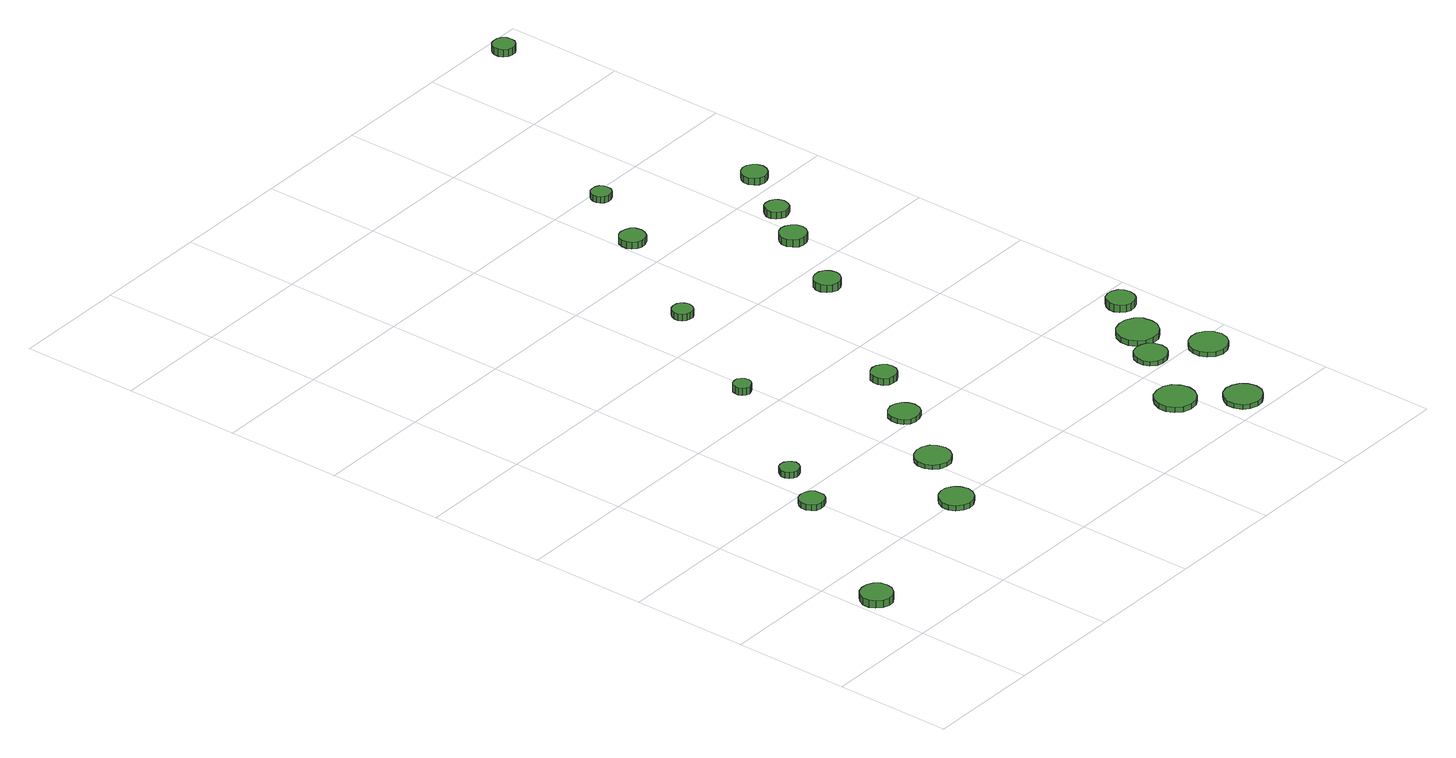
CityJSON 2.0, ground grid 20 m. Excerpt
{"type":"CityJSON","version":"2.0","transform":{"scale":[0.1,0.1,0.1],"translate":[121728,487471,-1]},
"CityObjects":{
"tree1":{"type":"SolitaryVegetationObject","attributes":{"function":"something"},"geometry":[{"type":"MultiSurface","lod":"1","boundaries":[[[0,1,2,3,4,5,6,7,8,9,10,11,12,13,14]],[[15,16,17,18,19,20,21,22,23,24,25,26,27,28,29]],[[0,29,28,1]],[[1,28,27,2]],[[2,27,26,3]],[[3,26,25,4]],[[4,25,24,5]],[[5,24,23,6]],[[6,23,22,7]],[[7,22,21,8]],[[8,21,20,9]],[[9,20,19,10]],[[10,19,18,11]],[[11,18,17,12]],[[12,17,16,13]],[[13,16,15,14]],[[14,15,29,0]]]}]},
"tree2":{"type":"SolitaryVegetationObject","attributes":{"function":"something"},"geometry":[{"type":"MultiSurface","lod":"1","boundaries":[[[30,31,32,33,34,35,36,37,38,39,40,41,42,43,44]],[[45,46,47,48,49,50,51,52,53,54,55,56,57,58,59]],[[30,59,58,31]],[[31,58,57,32]],[[32,57,56,33]],[[33,56,55,34]],[[34,55,54,35]],[[35,54,53,36]],[[36,53,52,37]],[[37,52,51,38]],[[38,51,50,39]],[[39,50,49,40]],[[40,49,48,41]],[[41,48,47,42]],[[42,47,46,43]],[[43,46,45,44]],[[44,45,59,30]]]}]},
"tree3":{"type":"SolitaryVegetationObject","attributes":{"function":"something"},"geometry":[{"type":"MultiSurface","lod":"1","boundaries":[[[60,61,62,63,64,65,66,67,68,69,70,71,72,73,74]],[[75,76,77,78,79,80,81,82,83,84,85,86,87,88,89]],[[60,89,88,61]],[[61,88,87,62]],[[62,87,86,63]],[[63,86,85,64]],[[64,85,84,65]],[[65,84,83,66]],[[66,83,82,67]],[[67,82,81,68]],[[68,81,80,69]],[[69,80,79,70]],[[70,79,78,71]],[[71,78,77,72]],[[72,77,76,73]],[[73,76,75,74]],[[74,75,89,60]]]}]},
"tree4":{"type":"SolitaryVegetationObject","attributes":{"function":"something"},"geometry":[{"type":"MultiSurface","lod":"1","boundaries":[[[90,91,92,93,94,95,96,97,98,99,100,101,102,103,104]],[[105,106,107,108,109,110,111,112,113,114,115,116,117,118,119]],[[90,119,118,91]],[[91,118,117,92]],[[92,117,116,93]],[[93,116,115,94]],[[94,115,114,95]],[[95,114,113,96]],[[96,113,112,97]],[[97,112,111,98]],[[98,111,110,99]],[[99,110,109,100]],[[100,109,108,101]],[[101,108,107,102]],[[102,107,106,103]],[[103,106,105,104]],[[104,105,119,90]]]}]},
"tree5":{"type":"SolitaryVegetationObject","attributes":{"function":"something"},"geometry":[{"type":"MultiSurface","lod":"1","boundaries":[[[120,121,122,123,124,125,126,127,128,129,130,131,132,133,134]],[[135,136,137,138,139,140,141,142,143,144,145,146,147,148,149]],[[120,149,148,121]],[[121,148,147,122]],[[122,147,146,123]],[[123,146,145,124]],[[124,145,144,125]],[[125,144,143,126]],[[126,143,142,127]],[[127,142,141,128]],[[128,141,140,129]],[[129,140,139,130]],[[130,139,138,131]],[[131,138,137,132]],[[132,137,136,133]],[[133,136,135,134]],[[134,135,149,120]]]}]},
"tree6":{"type":"SolitaryVegetationObject","attributes":{"function":"something"},"geometry":[{"type":"MultiSurface","lod":"1","boundaries":[[[150,151,152,153,154,155,156,157,158,159,160,161,162,163,164]],[[165,166,167,168,169,170,171,172,173,174,175,176,177,178,179]],[[150,179,178,151]],[[151,178,177,152]],[[152,177,176,153]],[[153,176,175,154]],[[154,175,174,155]],[[155,174,173,156]],[[156,173,172,157]],[[157,172,171,158]],[[158,171,170,159]],[[159,170,169,160]],[[160,169,168,161]],[[161,168,167,162]],[[162,167,166,163]],[[163,166,165,164]],[[164,165,179,150]]]}]},
"tree7":{"type":"SolitaryVegetationObject","attributes":{"function":"something"},"geometry":[{"type":"MultiSurface","lod":"1","boundaries":[[[180,181,182,183,184,185,186,187,188,189,190,191,192,193,194]],[[195,196,197,198,199,200,201,202,203,204,205,206,207,208,209]],[[180,209,208,181]],[[181,208,207,182]],[[182,207,206,183]],[[183,206,205,184]],[[184,205,204,185]],[[185,204,203,186]],[[186,203,202,187]],[[187,202,201,188]],[[188,201,200,189]],[[189,200,199,190]],[[190,199,198,191]],[[191,198,197,192]],[[192,197,196,193]],[[193,196,195,194]],[[194,195,209,180]]]}]},
"tree8":{"type":"SolitaryVegetationObject","attributes":{"function":"something"},"geometry":[{"type":"MultiSurface","lod":"1","boundaries":[[[210,211,212,213,214,215,216,217,218,219,220,221,222,223,224]],[[225,226,227,228,229,230,231,232,233,234,235,236,237,238,239]],[[210,239,238,211]],[[211,238,237,212]],[[212,237,236,213]],[[213,236,235,214]],[[214,235,234,215]],[[215,234,233,216]],[[216,233,232,217]],[[217,232,231,218]],[[218,231,230,219]],[[219,230,229,220]],[[220,229,228,221]],[[221,228,227,222]],[[222,227,226,223]],[[223,226,225,224]],[[224,225,239,210]]]}]},
"tree9":{"type":"SolitaryVegetationObject","attributes":{"function":"something"},"geometry":[{"type":"MultiSurface","lod":"1","boundaries":[[[240,241,242,243,244,245,246,247,248,249,250,251,252,253,254]],[[255,256,257,258,259,260,261,262,263,264,265,266,267,268,269]],[[240,269,268,241]],[[241,268,267,242]],[[242,267,266,243]],[[243,266,265,244]],[[244,265,264,245]],[[245,264,263,246]],[[246,263,262,247]],[[247,262,261,248]],[[248,261,260,249]],[[249,260,259,250]],[[250,259,258,251]],[[251,258,257,252]],[[252,257,256,253]],[[253,256,255,254]],[[254,255,269,240]]]}]},
"tree10":{"type":"SolitaryVegetationObject","attributes":{"function":"something"},"geometry":[{"type":"MultiSurface","lod":"1","boundaries":[[[270,271,272,273,274,275,276,277,278,279,280,281,282,283,284]],[[285,286,287,288,289,290,291,292,293,294,295,296,297,298,299]],[[270,299,298,271]],[[271,298,297,272]],[[272,297,296,273]],[[273,296,295,274]],[[274,295,294,275]],[[275,294,293,276]],[[276,293,292,277]],[[277,292,291,278]],[[278,291,290,279]],[[279,290,289,280]],[[280,289,288,281]],[[281,288,287,282]],[[282,287,286,283]],[[283,286,285,284]],[[284,285,299,270]]]}]},
"tree11":{"type":"SolitaryVegetationObject","attributes":{"function":"something"},"geometry":[{"type":"MultiSurface","lod":"1","boundaries":[[[300,301,302,303,304,305,306,307,308,309,310,311,312,313,314]],[[315,316,317,318,319,320,321,322,323,324,325,326,327,328,329]],[[300,329,328,301]],[[301,328,327,302]],[[302,327,326,303]],[[303,326,325,304]],[[304,325,324,305]],[[305,324,323,306]],[[306,323,322,307]],[[307,322,321,308]],[[308,321,320,309]],[[309,320,319,310]],[[310,319,318,311]],[[311,318,317,312]],[[312,317,316,313]],[[313,316,315,314]],[[314,315,329,300]]]}]},
"tree12":{"type":"SolitaryVegetationObject","attributes":{"function":"something"},"geometry":[{"type":"MultiSurface","lod":"1","boundaries":[[[330,331,332,333,334,335,336,337,338,339,340,341,342,343,344]],[[345,346,347,348,349,350,351,352,353,354,355,356,357,358,359]],[[330,359,358,331]],[[331,358,357,332]],[[332,357,356,333]],[[333,356,355,334]],[[334,355,354,335]],[[335,354,353,336]],[[336,353,352,337]],[[337,352,351,338]],[[338,351,350,339]],[[339,350,349,340]],[[340,349,348,341]],[[341,348,347,342]],[[342,347,346,343]],[[343,346,345,344]],[[344,345,359,330]]]}]},
"tree13":{"type":"SolitaryVegetationObject","attributes":{"function":"something"},"geometry":[{"type":"MultiSurface","lod":"1","boundaries":[[[360,361,362,363,364,365,366,367,368,369,370,371,372,373,374]],[[375,376,377,378,379,380,381,382,383,384,385,386,387,388,389]],[[360,389,388,361]],[[361,388,387,362]],[[362,387,386,363]],[[363,386,385,364]],[[364,385,384,365]],[[365,384,383,366]],[[366,383,382,367]],[[367,382,381,368]],[[368,381,380,369]],[[369,380,379,370]],[[370,379,378,371]],[[371,378,377,372]],[[372,377,376,373]],[[373,376,375,374]],[[374,375,389,360]]]}]},
"tree14":{"type":"SolitaryVegetationObject","attributes":{"function":"something"},"geometry":[{"type":"MultiSurface","lod":"1","boundaries":[[[390,391,392,393,394,395,396,397,398,399,400,401,402,403,404]],[[405,406,407,408,409,410,411,412,413,414,415,416,417,418,419]],[[390,419,418,391]],[[391,418,417,392]],[[392,417,416,393]],[[393,416,415,394]],[[394,415,414,395]],[[395,414,413,396]],[[396,413,412,397]],[[397,412,411,398]],[[398,411,410,399]],[[399,410,409,400]],[[400,409,408,401]],[[401,408,407,402]],[[402,407,406,403]],[[403,406,405,404]],[[404,405,419,390]]]}]},
"tree15":{"type":"SolitaryVegetationObject","attributes":{"function":"something"},"geometry":[{"type":"MultiSurface","lod":"1","boundaries":[[[420,421,422,423,424,425,426,427,428,429,430,431,432,433,434]],[[435,436,437,438,439,440,441,442,443,444,445,446,447,448,449]],[[420,449,448,421]],[[421,448,447,422]],[[422,447,446,423]],[[423,446,445,424]],[[424,445,444,425]],[[425,444,443,426]],[[426,443,442,427]],[[427,442,441,428]],[[428,441,440,429]],[[429,440,439,430]],[[430,439,438,431]],[[431,438,437,432]],[[432,437,436,433]],[[433,436,435,434]],[[434,435,449,420]]]}]},
"tree16":{"type":"SolitaryVegetationObject","attributes":{"function":"something"},"geometry":[{"type":"MultiSurface","lod":"1","boundaries":[[[450,451,452,453,454,455,456,457,458,459,460,461,462,463,464]],[[465,466,467,468,469,470,471,472,473,474,475,476,477,478,479]],[[450,479,478,451]],[[451,478,477,452]],[[452,477,476,453]],[[453,476,475,454]],[[454,475,474,455]],[[455,474,473,456]],[[456,473,472,457]],[[457,472,471,458]],[[458,471,470,459]],[[459,470,469,460]],[[460,469,468,461]],[[461,468,467,462]],[[462,467,466,463]],[[463,466,465,464]],[[464,465,479,450]]]}]},
"tree17":{"type":"SolitaryVegetationObject","attributes":{"function":"something"},"geometry":[{"type":"MultiSurface","lod":"1","boundaries":[[[480,481,482,483,484,485,486,487,488,489,490,491,492,493,494]],[[495,496,497,498,499,500,501,502,503,504,505,506,507,508,509]],[[480,509,508,481]],[[481,508,507,482]],[[482,507,506,483]],[[483,506,505,484]],[[484,505,504,485]],[[485,504,503,486]],[[486,503,502,487]],[[487,502,501,488]],[[488,501,500,489]],[[489,500,499,490]],[[490,499,498,491]],[[491,498,497,492]],[[492,497,496,493]],[[493,496,495,494]],[[494,495,509,480]]]}]},
"tree18":{"type":"SolitaryVegetationObject","attributes":{"function":"something"},"geometry":[{"type":"MultiSurface","lod":"1","boundaries":[[[510,511,512,513,514,515,516,517,518,519,520,521,522,523,524]],[[525,526,527,528,529,530,531,532,533,534,535,536,537,538,539]],[[510,539,538,511]],[[511,538,537,512]],[[512,537,536,513]],[[513,536,535,514]],[[514,535,534,515]],[[515,534,533,516]],[[516,533,532,517]],[[517,532,531,518]],[[518,531,530,519]],[[519,530,529,520]],[[520,529,528,521]],[[521,528,527,522]],[[522,527,526,523]],[[523,526,525,524]],[[524,525,539,510]]]}]},
"tree19":{"type":"SolitaryVegetationObject","attributes":{"function":"something"},"geometry":[{"type":"MultiSurface","lod":"1","boundaries":[[[540,541,542,543,544,545,546,547,548,549,550,551,552,553,554]],[[555,556,557,558,559,560,561,562,563,564,565,566,567,568,569]],[[540,569,568,541]],[[541,568,567,542]],[[542,567,566,543]],[[543,566,565,544]],[[544,565,564,545]],[[545,564,563,546]],[[546,563,562,547]],[[547,562,561,548]],[[548,561,560,549]],[[549,560,559,550]],[[550,559,558,551]],[[551,558,557,552]],[[552,557,556,553]],[[553,556,555,554]],[[554,555,569,540]]]}]},
"tree20":{"type":"SolitaryVegetationObject","attributes":{"function":"something"},"geometry":[{"type":"MultiSurface","lod":"1","boundaries":[[[570,571,572,573,574,575,576,577,578,579,580,581,582,583,584]],[[585,586,587,588,589,590,591,592,593,594,595,596,597,598,599]],[[570,599,598,571]],[[571,598,597,572]],[[572,597,596,573]],[[573,596,595,574]],[[574,595,594,575]],[[575,594,593,576]],[[576,593,592,577]],[[577,592,591,578]],[[578,591,590,579]],[[579,590,589,580]],[[580,589,588,581]],[[581,588,587,582]],[[582,587,586,583]],[[583,586,585,584]],[[584,585,599,570]]]}]},
"tree21":{"type":"SolitaryVegetationObject","attributes":{"function":"something"},"geometry":[{"type":"MultiSurface","lod":"1","boundaries":[[[600,601,602,603,604,605,606,607,608,609,610,611,612,613,614]],[[615,616,617,618,619,620,621,622,623,624,625,626,627,628,629]],[[600,629,628,601]],[[601,628,627,602]],[[602,627,626,603]],[[603,626,625,604]],[[604,625,624,605]],[[605,624,623,606]],[[606,623,622,607]],[[607,622,621,608]],[[608,621,620,609]],[[609,620,619,610]],[[610,619,618,611]],[[611,618,617,612]],[[612,617,616,613]],[[613,616,615,614]],[[614,615,629,600]]]}]},
"tree22":{"type":"SolitaryVegetationObject","attributes":{"function":"something"},"geometry":[{"type":"MultiSurface","lod":"1","boundaries":[[[630,631,632,633,634,635,636,637,638,639,640,641,642,643,644]],[[645,646,647,648,649,650,651,652,653,654,655,656,657,658,659]],[[630,659,658,631]],[[631,658,657,632]],[[632,657,656,633]],[[633,656,655,634]],[[634,655,654,635]],[[635,654,653,636]],[[636,653,652,637]],[[637,652,651,638]],[[638,651,650,639]],[[639,650,649,640]],[[640,649,648,641]],[[641,648,647,642]],[[642,647,646,643]],[[643,646,645,644]],[[644,645,659,630]]]}]}
},
"vertices":[
[60,117,21],[58,128,21],[51,137,21],[42,142,21],[31,143,21],[20,140,21],[12,132,21],[7,122,21],[7,111,21],[12,101,21],[20,93,21],[31,90,21],[42,91,21],[51,97,21],[58,106,21],[58,106,8],[51,97,8],[42,91,8],[31,90,8],[20,93,8],[12,101,8],[7,111,8],[7,122,8],[12,132,8],[20,140,8],[31,143,8],[42,142,8],[51,137,8],[58,128,8],[60,117,8],
[213,370,17],[212,379,17],[207,386,17],[199,390,17],[190,391,17],[182,389,17],[176,383,17],[172,375,17],[172,366,17],[176,358,17],[182,352,17],[190,350,17],[199,351,17],[207,355,17],[212,362,17],[212,362,7],[207,355,7],[199,351,7],[190,350,7],[182,352,7],[176,358,7],[172,366,7],[172,375,7],[176,383,7],[182,389,7],[190,391,7],[199,390,7],[207,386,7],[212,379,7],[213,370,7],
[259,454,18],[257,460,18],[253,466,18],[247,469,18],[240,470,18],[234,468,18],[229,463,18],[226,457,18],[226,450,18],[229,444,18],[234,439,18],[240,437,18],[247,438,18],[253,441,18],[257,447,18],[257,447,7],[253,441,7],[247,438,7],[240,437,7],[234,439,7],[229,444,7],[226,450,7],[226,457,7],[229,463,7],[234,468,7],[240,470,7],[247,469,7],[253,466,7],[257,460,7],[259,454,7],
[366,200,16],[363,212,16],[356,222,16],[346,228,16],[334,229,16],[323,225,16],[314,217,16],[309,206,16],[309,194,16],[314,183,16],[323,175,16],[334,172,16],[346,173,16],[356,179,16],[363,189,16],[363,189,7],[356,179,7],[346,173,7],[334,172,7],[323,175,7],[314,183,7],[309,194,7],[309,206,7],[314,217,7],[323,225,7],[334,229,7],[346,228,7],[356,222,7],[363,212,7],[366,200,7],
[440,304,15],[437,317,15],[430,327,15],[419,333,15],[407,334,15],[395,330,15],[386,322,15],[381,311,15],[381,298,15],[386,287,15],[395,279,15],[407,275,15],[419,276,15],[430,282,15],[437,292,15],[437,292,7],[430,282,7],[419,276,7],[407,275,7],[395,279,7],[386,287,7],[381,298,7],[381,311,7],[386,322,7],[395,330,7],[407,334,7],[419,333,7],[430,327,7],[437,317,7],[440,304,7],
[395,656,25],[394,662,25],[390,667,25],[385,671,25],[379,671,25],[373,669,25],[368,665,25],[366,659,25],[366,653,25],[368,647,25],[373,643,25],[379,641,25],[385,642,25],[390,645,25],[394,650,25],[394,650,12],[390,645,12],[385,642,12],[379,641,12],[373,643,12],[368,647,12],[366,653,12],[366,659,12],[368,665,12],[373,669,12],[379,671,12],[385,671,12],[390,667,12],[394,662,12],[395,656,12],
[510,420,15],[508,430,15],[502,439,15],[492,444,15],[482,446,15],[471,442,15],[463,435,15],[459,425,15],[459,414,15],[463,404,15],[471,397,15],[482,394,15],[492,395,15],[502,400,15],[508,409,15],[508,409,7],[502,400,7],[492,395,7],[482,394,7],[471,397,7],[463,404,7],[459,414,7],[459,425,7],[463,435,7],[471,442,7],[482,446,7],[492,444,7],[502,439,7],[508,430,7],[510,420,7],
[572,513,19],[570,521,19],[565,528,19],[557,533,19],[548,534,19],[540,531,19],[533,525,19],[530,517,19],[530,508,19],[533,500,19],[540,494,19],[548,492,19],[557,492,19],[565,497,19],[570,504,19],[570,504,7],[565,497,7],[557,492,7],[548,492,7],[540,494,7],[533,500,7],[530,508,7],[530,517,7],[533,525,7],[540,531,7],[548,534,7],[557,533,7],[565,528,7],[570,521,7],[572,513,7],
[515,867,23],[513,874,23],[509,880,23],[503,883,23],[496,884,23],[489,882,23],[484,877,23],[481,870,23],[481,863,23],[484,857,23],[489,852,23],[496,850,23],[503,850,23],[509,854,23],[513,860,23],[513,860,11],[509,854,11],[503,850,11],[496,850,11],[489,852,11],[484,857,11],[481,863,11],[481,870,11],[484,877,11],[489,882,11],[496,884,11],[503,883,11],[509,880,11],[513,874,11],[515,867,11],
[811,118,16],[808,132,16],[800,144,16],[788,151,16],[774,152,16],[760,148,16],[750,138,16],[744,125,16],[744,111,16],[750,98,16],[760,89,16],[774,85,16],[788,86,16],[800,93,16],[808,105,16],[808,105,7],[800,93,7],[788,86,7],[774,85,7],[760,89,7],[750,98,7],[744,111,7],[744,125,7],[750,138,7],[760,148,7],[774,152,7],[788,151,7],[800,144,7],[808,132,7],[811,118,7],
[880,41,15],[877,54,15],[869,65,15],[858,71,15],[845,73,15],[832,69,15],[823,60,15],[817,48,15],[817,35,15],[823,22,15],[832,14,15],[845,10,15],[858,11,15],[869,18,15],[877,28,15],[877,28,7],[869,18,7],[858,11,7],[845,10,7],[832,14,7],[823,22,7],[817,35,7],[817,48,7],[823,60,7],[832,69,7],[845,73,7],[858,71,7],[869,65,7],[877,54,7],[880,41,7],
[883,229,15],[881,240,15],[874,250,15],[864,255,15],[853,256,15],[842,253,15],[833,245,15],[829,235,15],[829,223,15],[833,213,15],[842,205,15],[853,202,15],[864,203,15],[874,209,15],[881,218,15],[881,218,7],[874,209,7],[864,203,7],[853,202,7],[842,205,7],[833,213,7],[829,223,7],[829,235,7],[833,245,7],[842,253,7],[853,256,7],[864,255,7],[874,250,7],[881,240,7],[883,229,7],
[725,745,26],[723,754,26],[718,762,26],[710,766,26],[701,767,26],[692,764,26],[685,758,26],[681,750,26],[681,741,26],[685,732,26],[692,726,26],[701,723,26],[710,724,26],[718,729,26],[723,736,26],[723,736,13],[718,729,13],[710,724,13],[701,723,13],[692,726,13],[685,732,13],[681,741,13],[681,750,13],[685,758,13],[692,764,13],[701,767,13],[710,766,13],[718,762,13],[723,754,13],[725,745,13],
[645,1065,19],[643,1074,19],[638,1081,19],[630,1085,19],[621,1086,19],[613,1084,19],[606,1078,19],[603,1070,19],[603,1061,19],[606,1053,19],[613,1047,19],[621,1044,19],[630,1045,19],[638,1049,19],[643,1057,19],[643,1057,7],[638,1049,7],[630,1045,7],[621,1044,7],[613,1047,7],[606,1053,7],[603,1061,7],[603,1070,7],[606,1078,7],[613,1084,7],[621,1086,7],[630,1085,7],[638,1081,7],[643,1074,7],[645,1065,7],
[927,284,17],[925,298,17],[916,310,17],[904,317,17],[890,318,17],[876,314,17],[866,305,17],[860,292,17],[860,277,17],[866,264,17],[876,255,17],[890,251,17],[904,252,17],[916,259,17],[925,271,17],[925,271,7],[916,259,7],[904,252,7],[890,251,7],[876,255,7],[866,264,7],[860,277,7],[860,292,7],[866,305,7],[876,314,7],[890,318,7],[904,317,7],[916,310,7],[925,298,7],[927,284,7],
[967,179,15],[964,192,15],[956,202,15],[945,209,15],[932,210,15],[919,206,15],[909,197,15],[904,185,15],[904,172,15],[909,160,15],[919,151,15],[932,147,15],[945,148,15],[956,155,15],[964,165,15],[964,165,7],[956,155,7],[945,148,7],[932,147,7],[919,151,7],[909,160,7],[904,172,7],[904,185,7],[909,197,7],[919,206,7],[932,210,7],[945,209,7],[956,202,7],[964,192,7],[967,179,7],
[807,876,19],[805,885,19],[799,893,19],[791,898,19],[782,899,19],[773,896,19],[766,889,19],[762,881,19],[762,871,19],[766,863,19],[773,856,19],[782,854,19],[791,855,19],[799,859,19],[805,867,19],[805,867,6],[799,859,6],[791,855,6],[782,854,6],[773,856,6],[766,863,6],[762,871,6],[762,881,6],[766,889,6],[773,896,6],[782,899,6],[791,898,6],[799,893,6],[805,885,6],[807,876,6],
[711,1184,19],[710,1190,19],[706,1196,19],[700,1199,19],[693,1200,19],[686,1198,19],[681,1193,19],[678,1187,19],[678,1180,19],[681,1174,19],[686,1169,19],[693,1167,19],[700,1168,19],[706,1171,19],[710,1177,19],[710,1177,8],[706,1171,8],[700,1168,8],[693,1167,8],[686,1169,8],[681,1174,8],[678,1180,8],[678,1187,8],[681,1193,8],[686,1198,8],[693,1200,8],[700,1199,8],[706,1196,8],[710,1190,8],[711,1184,8],
[966,358,23],[964,367,23],[959,375,23],[950,380,23],[940,381,23],[931,378,23],[924,371,23],[920,362,23],[920,353,23],[924,344,23],[931,337,23],[940,334,23],[950,335,23],[959,340,23],[964,348,23],[964,348,10],[959,340,10],[950,335,10],[940,334,10],[931,337,10],[924,344,10],[920,353,10],[920,362,10],[924,371,10],[931,378,10],[940,381,10],[950,380,10],[959,375,10],[964,367,10],[966,358,10],
[850,946,18],[848,954,18],[844,960,18],[836,964,18],[828,965,18],[821,963,18],[815,957,18],[811,950,18],[811,942,18],[815,934,18],[821,929,18],[828,926,18],[836,927,18],[844,931,18],[848,938,18],[848,938,6],[844,931,6],[836,927,6],[828,926,6],[821,929,6],[815,934,6],[811,942,6],[811,950,6],[815,957,6],[821,963,6],[828,965,6],[836,964,6],[844,960,6],[848,954,6],[850,946,6],
[910,1036,18],[908,1044,18],[903,1051,18],[895,1056,18],[887,1057,18],[878,1054,18],[872,1048,18],[868,1040,18],[868,1031,18],[872,1023,18],[878,1017,18],[887,1014,18],[895,1015,18],[903,1020,18],[908,1027,18],[908,1027,6],[903,1020,6],[895,1015,6],[887,1014,6],[878,1017,6],[872,1023,6],[868,1031,6],[868,1040,6],[872,1048,6],[878,1054,6],[887,1057,6],[895,1056,6],[903,1051,6],[908,1044,6],[910,1036,6],
[952,1565,25],[951,1572,25],[946,1579,25],[940,1582,25],[932,1583,25],[925,1581,25],[919,1576,25],[916,1569,25],[916,1561,25],[919,1554,25],[925,1549,25],[932,1547,25],[940,1547,25],[946,1551,25],[951,1557,25],[951,1557,12],[946,1551,12],[940,1547,12],[932,1547,12],[925,1549,12],[919,1554,12],[916,1561,12],[916,1569,12],[919,1576,12],[925,1581,12],[932,1583,12],[940,1582,12],[946,1579,12],[951,1572,12],[952,1565,12]
]}
